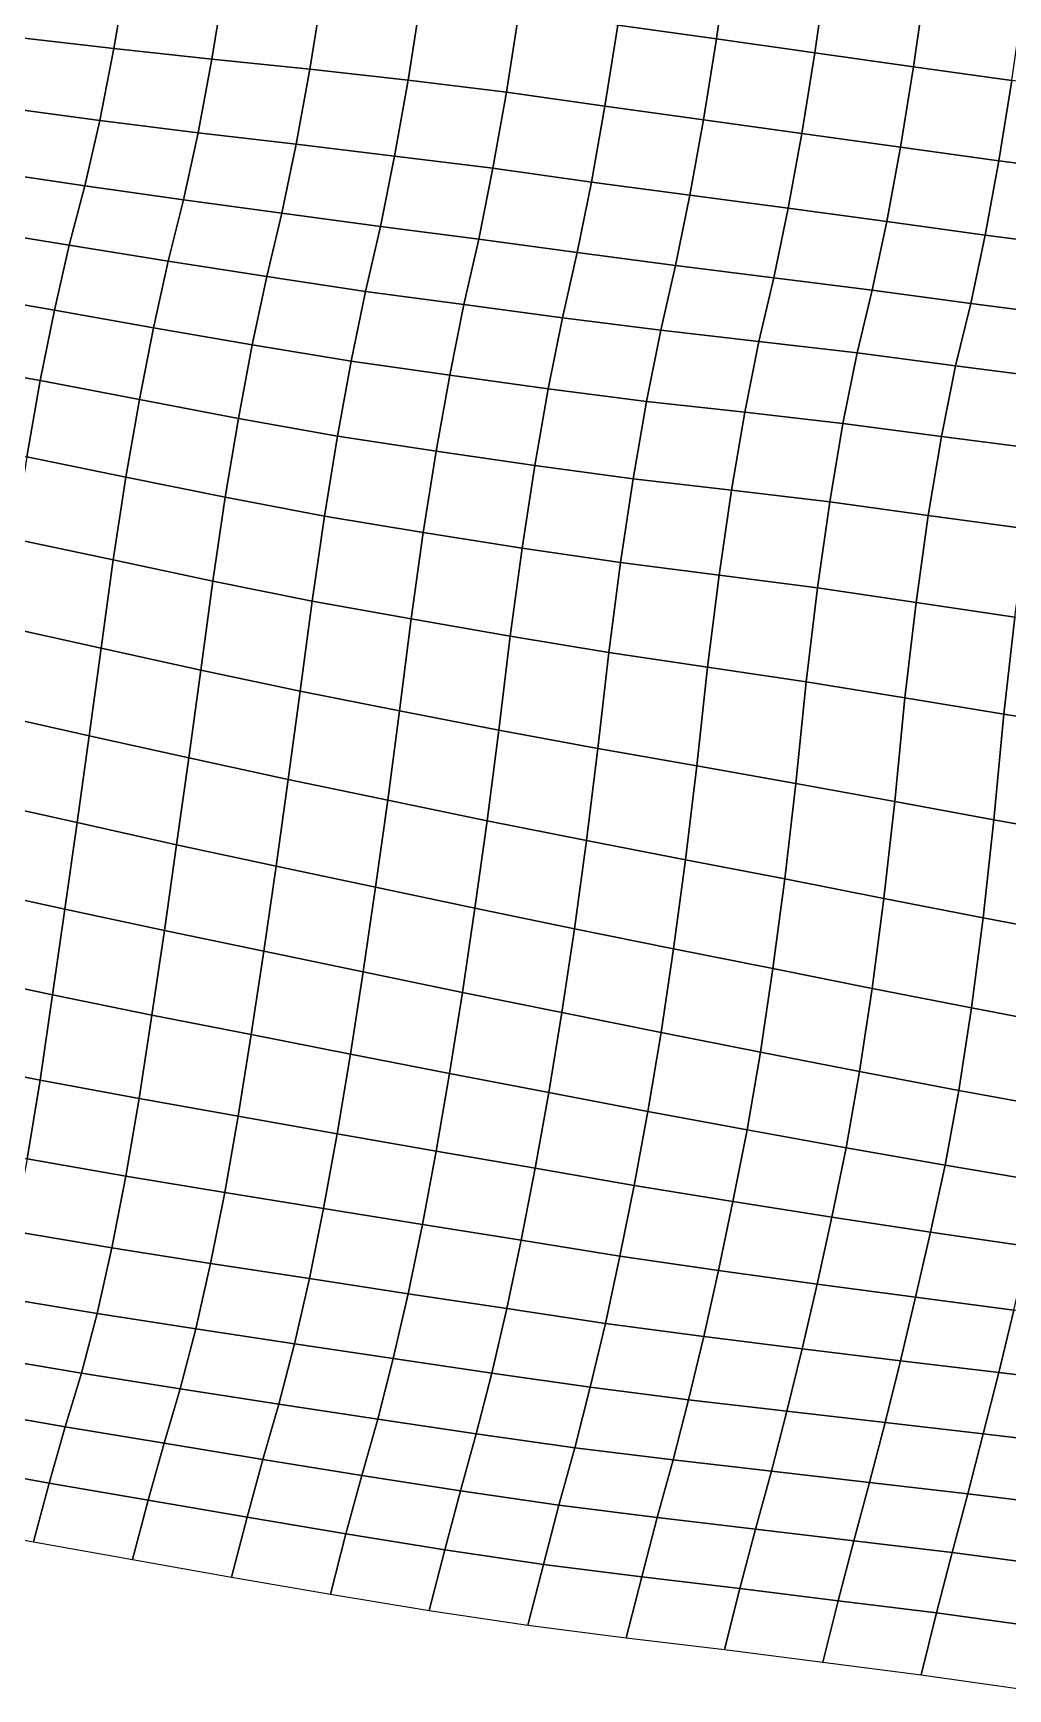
# Model space of a CAD drawing. Header units: metres. Extents: x -7.7 to 4.4, y -0.6 to 4.9.
# Drawn here: x -4.567 to -3.104, y 0.067 to 2.553 of the extents above; entities that cross this region are included whole.
import ezdxf

# ---------------------------------------------------------------- set-up
doc = ezdxf.new("R2010")
doc.units = ezdxf.units.M

msp = doc.modelspace()

# ---------------------------------------------------------------- linework, layer by layer
at = {"layer": 'C1'}
for points in [[(-3.67095, 2.69479, -8.25351), (-3.68932, 2.56514, -8.17292), (-3.54138, 2.54446, -8.16159), (-3.52297, 2.67378, -8.24248)], [(-4.57339, 2.66073, -8.26643), (-4.59375, 2.54701, -8.17153), (-4.44627, 2.52996, -8.15695), (-4.42631, 2.64687, -8.24898)], [(-3.52297, 2.67378, -8.24248), (-3.54138, 2.54446, -8.16159), (-3.39341, 2.52357, -8.15046), (-3.37499, 2.65278, -8.23144)], [(-4.42631, 2.64687, -8.24898), (-4.44627, 2.52996, -8.15695), (-4.29892, 2.51401, -8.14138), (-4.27929, 2.63356, -8.23105)], [(-3.37499, 2.65278, -8.23144), (-3.39341, 2.52357, -8.15046), (-3.24542, 2.50245, -8.13952), (-3.22699, 2.63166, -8.22051)], [(-4.27929, 2.63356, -8.23105), (-4.29892, 2.51401, -8.14138), (-4.15168, 2.49894, -8.12503), (-4.13228, 2.62035, -8.21302)], [(-4.13228, 2.62035, -8.21302), (-4.15168, 2.49894, -8.12503), (-4.00428, 2.48255, -8.10985), (-3.98499, 2.60484, -8.19705)], [(-3.22699, 2.63166, -8.22051), (-3.24542, 2.50245, -8.13952), (-3.09752, 2.4821, -8.1279), (-3.07915, 2.61176, -8.20849)], [(-3.98499, 2.60484, -8.19705), (-4.00428, 2.48255, -8.10985), (-3.85665, 2.4644, -8.09626), (-3.83735, 2.58658, -8.18355)], [(-3.83735, 2.58658, -8.18355), (-3.85665, 2.4644, -8.09626), (-3.70867, 2.44339, -8.08522), (-3.68932, 2.56514, -8.17292)], [(-3.68932, 2.56514, -8.17292), (-3.70867, 2.44339, -8.08522), (-3.56079, 2.42316, -8.0735), (-3.54138, 2.54446, -8.16159)], [(-4.59375, 2.54701, -8.17153), (-4.61522, 2.44219, -8.06866), (-4.46738, 2.42228, -8.05664), (-4.44627, 2.52996, -8.15695)], [(-3.54138, 2.54446, -8.16159), (-3.56079, 2.42316, -8.0735), (-3.41288, 2.4027, -8.06197), (-3.39341, 2.52357, -8.15046)], [(-4.44627, 2.52996, -8.15695), (-4.46738, 2.42228, -8.05664), (-4.3197, 2.4037, -8.04344), (-4.29892, 2.51401, -8.14138)], [(-4.29892, 2.51401, -8.14138), (-4.3197, 2.4037, -8.04344), (-4.17219, 2.38643, -8.02905), (-4.15168, 2.49894, -8.12503)], [(-3.39341, 2.52357, -8.15046), (-3.41288, 2.4027, -8.06197), (-3.26492, 2.38192, -8.05074), (-3.24542, 2.50245, -8.13952)], [(-4.15168, 2.49894, -8.12503), (-4.17219, 2.38643, -8.02905), (-4.02459, 2.3685, -8.01526), (-4.00428, 2.48255, -8.10985)], [(-3.24542, 2.50245, -8.13952), (-3.26492, 2.38192, -8.05074), (-3.11702, 2.36157, -8.03912), (-3.09752, 2.4821, -8.1279)], [(-4.00428, 2.48255, -8.10985), (-4.02459, 2.3685, -8.01526), (-3.87696, 2.35024, -8.00176), (-3.85665, 2.4644, -8.09626)], [(-3.85665, 2.4644, -8.09626), (-3.87696, 2.35024, -8.00176), (-3.72902, 2.32956, -7.99043), (-3.70867, 2.44339, -8.08522)], [(-3.09752, 2.4821, -8.1279), (-3.11702, 2.36157, -8.03912), (-2.96928, 2.34244, -8.02641), (-2.94978, 2.46308, -8.11509)], [(-4.61522, 2.44219, -8.06866), (-4.63778, 2.34605, -7.95799), (-4.48966, 2.32394, -7.94794), (-4.46738, 2.42228, -8.05664)], [(-3.70867, 2.44339, -8.08522), (-3.72902, 2.32956, -7.99043), (-3.58119, 2.30977, -7.97831), (-3.56079, 2.42316, -8.0735)], [(-4.46738, 2.42228, -8.05664), (-4.48966, 2.32394, -7.94794), (-4.34166, 2.30272, -7.93711), (-4.3197, 2.4037, -8.04344)], [(-3.56079, 2.42316, -8.0735), (-3.58119, 2.30977, -7.97831), (-3.43339, 2.29019, -7.966), (-3.41288, 2.4027, -8.06197)], [(-4.3197, 2.4037, -8.04344), (-4.34166, 2.30272, -7.93711), (-4.1938, 2.2827, -7.92519), (-4.17219, 2.38643, -8.02905)], [(-3.41288, 2.4027, -8.06197), (-3.43339, 2.29019, -7.966), (-3.28553, 2.27017, -7.95408), (-3.26492, 2.38192, -8.05074)], [(-4.17219, 2.38643, -8.02905), (-4.1938, 2.2827, -7.92519), (-4.04597, 2.26291, -7.91307), (-4.02459, 2.3685, -8.01526)], [(-4.02459, 2.3685, -8.01526), (-4.04597, 2.26291, -7.91307), (-3.89826, 2.2441, -7.90007), (-3.87696, 2.35024, -8.00176)], [(-3.26492, 2.38192, -8.05074), (-3.28553, 2.27017, -7.95408), (-3.13764, 2.24994, -7.94236), (-3.11702, 2.36157, -8.03912)], [(-4.63778, 2.34605, -7.95799), (-4.66144, 2.25869, -7.83944), (-4.51311, 2.23494, -7.83087), (-4.48966, 2.32394, -7.94794)], [(-3.87696, 2.35024, -8.00176), (-3.89826, 2.2441, -7.90007), (-3.75035, 2.22364, -7.88854), (-3.72902, 2.32956, -7.99043)], [(-3.11702, 2.36157, -8.03912), (-3.13764, 2.24994, -7.94236), (-2.9899, 2.2308, -7.92965), (-2.96928, 2.34244, -8.02641)], [(-4.48966, 2.32394, -7.94794), (-4.51311, 2.23494, -7.83087), (-4.36475, 2.21086, -7.8226), (-4.34166, 2.30272, -7.93711)], [(-3.72902, 2.32956, -7.99043), (-3.75035, 2.22364, -7.88854), (-3.6026, 2.2045, -7.87583), (-3.58119, 2.30977, -7.97831)], [(-4.34166, 2.30272, -7.93711), (-4.36475, 2.21086, -7.8226), (-4.21649, 2.18766, -7.81354), (-4.1938, 2.2827, -7.92519)], [(-3.58119, 2.30977, -7.97831), (-3.6026, 2.2045, -7.87583), (-3.45494, 2.18603, -7.86253), (-3.43339, 2.29019, -7.966)], [(-3.43339, 2.29019, -7.966), (-3.45494, 2.18603, -7.86253), (-3.30723, 2.16722, -7.84953), (-3.28553, 2.27017, -7.95408)], [(-4.1938, 2.2827, -7.92519), (-4.21649, 2.18766, -7.81354), (-4.06837, 2.16555, -7.80349), (-4.04597, 2.26291, -7.91307)], [(-4.04597, 2.26291, -7.91307), (-4.06837, 2.16555, -7.80349), (-3.92056, 2.14587, -7.79127), (-3.89826, 2.2441, -7.90007)], [(-3.28553, 2.27017, -7.95408), (-3.30723, 2.16722, -7.84953), (-3.15939, 2.14731, -7.83751), (-3.13764, 2.24994, -7.94236)], [(-4.66144, 2.25869, -7.83944), (-4.68402, 2.16277, -7.72857), (-4.53551, 2.13748, -7.72139), (-4.51311, 2.23494, -7.83087)], [(-3.89826, 2.2441, -7.90007), (-3.92056, 2.14587, -7.79127), (-3.77269, 2.12574, -7.77945), (-3.75035, 2.22364, -7.88854)], [(-3.13764, 2.24994, -7.94236), (-3.15939, 2.14731, -7.83751), (-3.01166, 2.12829, -7.8247), (-2.9899, 2.2308, -7.92965)], [(-4.51311, 2.23494, -7.83087), (-4.53551, 2.13748, -7.72139), (-4.38684, 2.11098, -7.71528), (-4.36475, 2.21086, -7.8226)], [(-3.75035, 2.22364, -7.88854), (-3.77269, 2.12574, -7.77945), (-3.62501, 2.10715, -7.76625), (-3.6026, 2.2045, -7.87583)], [(-4.36475, 2.21086, -7.8226), (-4.38684, 2.11098, -7.71528), (-4.23824, 2.08503, -7.70869), (-4.21649, 2.18766, -7.81354)], [(-3.6026, 2.2045, -7.87583), (-3.62501, 2.10715, -7.76625), (-3.47755, 2.09032, -7.75147), (-3.45494, 2.18603, -7.86253)], [(-4.21649, 2.18766, -7.81354), (-4.23824, 2.08503, -7.70869), (-4.08983, 2.06062, -7.70071), (-4.06837, 2.16555, -7.80349)], [(-4.06837, 2.16555, -7.80349), (-4.08983, 2.06062, -7.70071), (-3.94188, 2.03984, -7.68948), (-3.92056, 2.14587, -7.79127)], [(-3.45494, 2.18603, -7.86253), (-3.47755, 2.09032, -7.75147), (-3.33004, 2.07305, -7.73709), (-3.30723, 2.16722, -7.84953)], [(-3.30723, 2.16722, -7.84953), (-3.33004, 2.07305, -7.73709), (-3.18228, 2.05381, -7.72448), (-3.15939, 2.14731, -7.83751)], [(-4.68402, 2.16277, -7.72857), (-4.70554, 2.05827, -7.6254), (-4.55684, 2.03156, -7.6195), (-4.53551, 2.13748, -7.72139)], [(-3.92056, 2.14587, -7.79127), (-3.94188, 2.03984, -7.68948), (-3.79394, 2.01916, -7.67815), (-3.77269, 2.12574, -7.77945)], [(-3.15939, 2.14731, -7.83751), (-3.18228, 2.05381, -7.72448), (-3.03456, 2.03489, -7.71157), (-3.01166, 2.12829, -7.8247)], [(-4.53551, 2.13748, -7.72139), (-4.55684, 2.03156, -7.6195), (-4.40791, 2.00297, -7.61527), (-4.38684, 2.11098, -7.71528)], [(-3.77269, 2.12574, -7.77945), (-3.79394, 2.01916, -7.67815), (-3.64623, 2.00035, -7.66515), (-3.62501, 2.10715, -7.76625)], [(-4.38684, 2.11098, -7.71528), (-4.40791, 2.00297, -7.61527), (-4.25901, 1.97461, -7.61084), (-4.23824, 2.08503, -7.70869)], [(-3.62501, 2.10715, -7.76625), (-3.64623, 2.00035, -7.66515), (-3.49883, 1.98396, -7.64997), (-3.47755, 2.09032, -7.75147)], [(-3.47755, 2.09032, -7.75147), (-3.49883, 1.98396, -7.64997), (-3.35137, 1.96713, -7.63519), (-3.33004, 2.07305, -7.73709)], [(-4.23824, 2.08503, -7.70869), (-4.25901, 1.97461, -7.61084), (-4.11036, 1.94822, -7.60464), (-4.08983, 2.06062, -7.70071)], [(-3.33004, 2.07305, -7.73709), (-3.35137, 1.96713, -7.63519), (-3.2036, 1.94777, -7.62268), (-3.18228, 2.05381, -7.72448)], [(-4.70554, 2.05827, -7.6254), (-4.72599, 1.94532, -7.52982), (-4.5771, 1.91707, -7.5253), (-4.55684, 2.03156, -7.6195)], [(-4.08983, 2.06062, -7.70071), (-4.11036, 1.94822, -7.60464), (-3.96218, 1.92567, -7.59499), (-3.94188, 2.03984, -7.68948)], [(-3.94188, 2.03984, -7.68948), (-3.96218, 1.92567, -7.59499), (-3.81411, 1.9039, -7.58464), (-3.79394, 2.01916, -7.67815)], [(-3.18228, 2.05381, -7.72448), (-3.2036, 1.94777, -7.62268), (-3.05582, 1.92842, -7.61017), (-3.03456, 2.03489, -7.71157)], [(-4.55684, 2.03156, -7.6195), (-4.5771, 1.91707, -7.5253), (-4.42795, 1.88672, -7.52264), (-4.40791, 2.00297, -7.61527)], [(-3.79394, 2.01916, -7.67815), (-3.81411, 1.9039, -7.58464), (-3.66628, 1.8841, -7.57253), (-3.64623, 2.00035, -7.66515)], [(-4.40791, 2.00297, -7.61527), (-4.42795, 1.88672, -7.52264), (-4.27881, 1.85638, -7.51999), (-4.25901, 1.97461, -7.61084)], [(-3.64623, 2.00035, -7.66515), (-3.66628, 1.8841, -7.57253), (-3.51878, 1.86694, -7.55804), (-3.49883, 1.98396, -7.64997)], [(-4.25901, 1.97461, -7.61084), (-4.27881, 1.85638, -7.51999), (-4.12993, 1.82823, -7.51537), (-4.11036, 1.94822, -7.60464)], [(-3.49883, 1.98396, -7.64997), (-3.51878, 1.86694, -7.55804), (-3.37124, 1.84945, -7.54385), (-3.35137, 1.96713, -7.63519)], [(-3.35137, 1.96713, -7.63519), (-3.37124, 1.84945, -7.54385), (-3.22335, 1.82922, -7.53213), (-3.2036, 1.94777, -7.62268)], [(-4.11036, 1.94822, -7.60464), (-4.12993, 1.82823, -7.51537), (-3.9815, 1.8036, -7.50759), (-3.96218, 1.92567, -7.59499)], [(-3.2036, 1.94777, -7.62268), (-3.22335, 1.82922, -7.53213), (-3.07545, 1.80887, -7.52051), (-3.05582, 1.92842, -7.61017)], [(-4.5771, 1.91707, -7.5253), (-4.59629, 1.79401, -7.43879), (-4.44698, 1.76234, -7.43732), (-4.42795, 1.88672, -7.52264)], [(-3.96218, 1.92567, -7.59499), (-3.9815, 1.8036, -7.50759), (-3.8332, 1.78007, -7.49882), (-3.81411, 1.9039, -7.58464)], [(-3.81411, 1.9039, -7.58464), (-3.8332, 1.78007, -7.49882), (-3.68515, 1.75852, -7.48828), (-3.66628, 1.8841, -7.57253)], [(-4.42795, 1.88672, -7.52264), (-4.44698, 1.76234, -7.43732), (-4.29764, 1.73046, -7.43605), (-4.27881, 1.85638, -7.51999)], [(-3.66628, 1.8841, -7.57253), (-3.68515, 1.75852, -7.48828), (-3.53742, 1.73949, -7.47548), (-3.51878, 1.86694, -7.55804)], [(-3.51878, 1.86694, -7.55804), (-3.53742, 1.73949, -7.47548), (-3.38964, 1.72013, -7.46296), (-3.37124, 1.84945, -7.54385)], [(-4.27881, 1.85638, -7.51999), (-4.29764, 1.73046, -7.43605), (-4.14855, 1.70056, -7.433), (-4.12993, 1.82823, -7.51537)], [(-3.37124, 1.84945, -7.54385), (-3.38964, 1.72013, -7.46296), (-3.24155, 1.69825, -7.45272), (-3.22335, 1.82922, -7.53213)], [(-4.12993, 1.82823, -7.51537), (-4.14855, 1.70056, -7.433), (-3.99982, 1.67362, -7.42729), (-3.9815, 1.8036, -7.50759)], [(-3.22335, 1.82922, -7.53213), (-3.24155, 1.69825, -7.45272), (-3.09345, 1.67626, -7.44258), (-3.07545, 1.80887, -7.52051)], [(-4.59629, 1.79401, -7.43879), (-4.61444, 1.6626, -7.35977), (-4.465, 1.62995, -7.35919), (-4.44698, 1.76234, -7.43732)], [(-3.9815, 1.8036, -7.50759), (-3.99982, 1.67362, -7.42729), (-3.85122, 1.64767, -7.4207), (-3.8332, 1.78007, -7.49882)], [(-3.8332, 1.78007, -7.49882), (-3.85122, 1.64767, -7.4207), (-3.70285, 1.62348, -7.41252), (-3.68515, 1.75852, -7.48828)], [(-4.44698, 1.76234, -7.43732), (-4.465, 1.62995, -7.35919), (-4.31551, 1.59686, -7.359), (-4.29764, 1.73046, -7.43605)], [(-3.68515, 1.75852, -7.48828), (-3.70285, 1.62348, -7.41252), (-3.55474, 1.60149, -7.40238), (-3.53742, 1.73949, -7.47548)], [(-4.29764, 1.73046, -7.43605), (-4.31551, 1.59686, -7.359), (-4.16621, 1.56531, -7.35744), (-4.14855, 1.70056, -7.433)], [(-3.53742, 1.73949, -7.47548), (-3.55474, 1.60149, -7.40238), (-3.40661, 1.57928, -7.39243), (-3.38964, 1.72013, -7.46296)], [(-3.38964, 1.72013, -7.46296), (-3.40661, 1.57928, -7.39243), (-3.25822, 1.55498, -7.38435), (-3.24155, 1.69825, -7.45272)], [(-4.14855, 1.70056, -7.433), (-4.16621, 1.56531, -7.35744), (-4.01715, 1.53562, -7.35419), (-3.99982, 1.67362, -7.42729)], [(-3.24155, 1.69825, -7.45272), (-3.25822, 1.55498, -7.38435), (-3.10981, 1.53057, -7.37638), (-3.09345, 1.67626, -7.44258)], [(-3.99982, 1.67362, -7.42729), (-4.01715, 1.53562, -7.35419), (-3.86816, 1.5066, -7.35036), (-3.85122, 1.64767, -7.4207)], [(-3.09345, 1.67626, -7.44258), (-3.10981, 1.53057, -7.37638), (-2.96145, 1.50648, -7.36811), (-2.94533, 1.65415, -7.43253)], [(-4.61444, 1.6626, -7.35977), (-4.63264, 1.53163, -7.28036), (-4.48312, 1.49832, -7.28037), (-4.465, 1.62995, -7.35919)], [(-3.85122, 1.64767, -7.4207), (-3.86816, 1.5066, -7.35036), (-3.71936, 1.479, -7.34524), (-3.70285, 1.62348, -7.41252)], [(-4.465, 1.62995, -7.35919), (-4.48312, 1.49832, -7.28037), (-4.33359, 1.4649, -7.28048), (-4.31551, 1.59686, -7.359)], [(-3.70285, 1.62348, -7.41252), (-3.71936, 1.479, -7.34524), (-3.57076, 1.45305, -7.33864), (-3.55474, 1.60149, -7.40238)], [(-4.31551, 1.59686, -7.359), (-4.33359, 1.4649, -7.28048), (-4.18419, 1.43258, -7.2796), (-4.16621, 1.56531, -7.35744)], [(-3.55474, 1.60149, -7.40238), (-3.57076, 1.45305, -7.33864), (-3.42212, 1.42678, -7.33234), (-3.40661, 1.57928, -7.39243)], [(-3.40661, 1.57928, -7.39243), (-3.42212, 1.42678, -7.33234), (-3.27334, 1.3994, -7.32703), (-3.25822, 1.55498, -7.38435)], [(-4.16621, 1.56531, -7.35744), (-4.18419, 1.43258, -7.2796), (-4.03494, 1.40136, -7.27774), (-4.01715, 1.53562, -7.35419)], [(-3.25822, 1.55498, -7.38435), (-3.27334, 1.3994, -7.32703), (-3.12455, 1.37191, -7.32182), (-3.10981, 1.53057, -7.37638)], [(-4.63264, 1.53163, -7.28036), (-4.65087, 1.40088, -7.20075), (-4.50138, 1.36779, -7.20057), (-4.48312, 1.49832, -7.28037)], [(-4.01715, 1.53562, -7.35419), (-4.03494, 1.40136, -7.27774), (-3.88572, 1.37047, -7.27558), (-3.86816, 1.5066, -7.35036)], [(-3.10981, 1.53057, -7.37638), (-3.12455, 1.37191, -7.32182), (-2.97587, 1.3453, -7.31581), (-2.96145, 1.50648, -7.36811)], [(-4.48312, 1.49832, -7.28037), (-4.50138, 1.36779, -7.20057), (-4.35187, 1.33459, -7.20048), (-4.33359, 1.4649, -7.28048)], [(-3.86816, 1.5066, -7.35036), (-3.88572, 1.37047, -7.27558), (-3.73665, 1.34078, -7.27234), (-3.71936, 1.479, -7.34524)], [(-3.71936, 1.479, -7.34524), (-3.73665, 1.34078, -7.27234), (-3.58771, 1.31209, -7.26821), (-3.57076, 1.45305, -7.33864)], [(-4.33359, 1.4649, -7.28048), (-4.35187, 1.33459, -7.20048), (-4.20249, 1.30238, -7.1995), (-4.18419, 1.43258, -7.2796)], [(-3.57076, 1.45305, -7.33864), (-3.58771, 1.31209, -7.26821), (-3.43875, 1.28328, -7.26417), (-3.42212, 1.42678, -7.33234)], [(-4.18419, 1.43258, -7.2796), (-4.20249, 1.30238, -7.1995), (-4.05318, 1.27072, -7.19803), (-4.03494, 1.40136, -7.27774)], [(-3.42212, 1.42678, -7.33234), (-3.43875, 1.28328, -7.26417), (-3.28974, 1.25404, -7.26054), (-3.27334, 1.3994, -7.32703)], [(-4.65087, 1.40088, -7.20075), (-4.66916, 1.27057, -7.12075), (-4.51973, 1.23803, -7.12007), (-4.50138, 1.36779, -7.20057)], [(-4.03494, 1.40136, -7.27774), (-4.05318, 1.27072, -7.19803), (-3.90388, 1.23917, -7.19647), (-3.88572, 1.37047, -7.27558)], [(-3.27334, 1.3994, -7.32703), (-3.28974, 1.25404, -7.26054), (-3.14075, 1.2249, -7.2568), (-3.12455, 1.37191, -7.32182)], [(-4.50138, 1.36779, -7.20057), (-4.51973, 1.23803, -7.12007), (-4.37035, 1.20582, -7.1191), (-4.35187, 1.33459, -7.20048)], [(-3.88572, 1.37047, -7.27558), (-3.90388, 1.23917, -7.19647), (-3.7547, 1.2086, -7.19401), (-3.73665, 1.34078, -7.27234)], [(-3.12455, 1.37191, -7.32182), (-3.14075, 1.2249, -7.2568), (-2.9919, 1.19698, -7.25198), (-2.97587, 1.3453, -7.31581)], [(-4.35187, 1.33459, -7.20048), (-4.37035, 1.20582, -7.1191), (-4.22111, 1.17471, -7.11713), (-4.20249, 1.30238, -7.1995)], [(-3.73665, 1.34078, -7.27234), (-3.7547, 1.2086, -7.19401), (-3.6056, 1.17859, -7.19106), (-3.58771, 1.31209, -7.26821)], [(-4.20249, 1.30238, -7.1995), (-4.22111, 1.17471, -7.11713), (-4.07187, 1.1437, -7.11507), (-4.05318, 1.27072, -7.19803)], [(-3.58771, 1.31209, -7.26821), (-3.6056, 1.17859, -7.19106), (-3.45652, 1.1488, -7.18792), (-3.43875, 1.28328, -7.26417)], [(-4.66916, 1.27057, -7.12075), (-4.68749, 1.1407, -7.04036), (-4.53821, 1.10926, -7.03869), (-4.51973, 1.23803, -7.12007)], [(-4.05318, 1.27072, -7.19803), (-4.07187, 1.1437, -7.11507), (-3.92264, 1.1127, -7.11301), (-3.90388, 1.23917, -7.19647)], [(-3.43875, 1.28328, -7.26417), (-3.45652, 1.1488, -7.18792), (-3.30744, 1.119, -7.18478), (-3.28974, 1.25404, -7.26054)], [(-3.28974, 1.25404, -7.26054), (-3.30744, 1.119, -7.18478), (-3.1584, 1.08954, -7.18133), (-3.14075, 1.2249, -7.2568)], [(-4.51973, 1.23803, -7.12007), (-4.53821, 1.10926, -7.03869), (-4.38905, 1.0788, -7.03614), (-4.37035, 1.20582, -7.1191)], [(-3.90388, 1.23917, -7.19647), (-3.92264, 1.1127, -7.11301), (-3.77352, 1.08258, -7.11017), (-3.7547, 1.2086, -7.19401)], [(-3.14075, 1.2249, -7.2568), (-3.1584, 1.08954, -7.18133), (-3.00952, 1.06139, -7.17671), (-2.9919, 1.19698, -7.25198)], [(-4.37035, 1.20582, -7.1191), (-4.38905, 1.0788, -7.03614), (-4.24004, 1.04956, -7.0325), (-4.22111, 1.17471, -7.11713)], [(-3.7547, 1.2086, -7.19401), (-3.77352, 1.08258, -7.11017), (-3.62442, 1.05257, -7.10722), (-3.6056, 1.17859, -7.19106)], [(-4.22111, 1.17471, -7.11713), (-4.24004, 1.04956, -7.0325), (-4.09104, 1.02043, -7.02876), (-4.07187, 1.1437, -7.11507)], [(-3.6056, 1.17859, -7.19106), (-3.62442, 1.05257, -7.10722), (-3.47539, 1.02321, -7.10368), (-3.45652, 1.1488, -7.18792)], [(-4.07187, 1.1437, -7.11507), (-4.09104, 1.02043, -7.02876), (-3.94203, 0.99118, -7.02512), (-3.92264, 1.1127, -7.11301)], [(-3.45652, 1.1488, -7.18792), (-3.47539, 1.02321, -7.10368), (-3.32641, 0.99419, -7.09984), (-3.30744, 1.119, -7.18478)], [(-4.68749, 1.1407, -7.04036), (-4.70588, 1.01116, -6.95966), (-4.5568, 0.98136, -6.95652), (-4.53821, 1.10926, -7.03869)], [(-3.30744, 1.119, -7.18478), (-3.32641, 0.99419, -7.09984), (-3.17751, 0.96582, -7.09542), (-3.1584, 1.08954, -7.18133)], [(-4.53821, 1.10926, -7.03869), (-4.5568, 0.98136, -6.95652), (-4.40795, 0.95344, -6.9517), (-4.38905, 1.0788, -7.03614)], [(-3.92264, 1.1127, -7.11301), (-3.94203, 0.99118, -7.02512), (-3.7931, 0.9626, -7.0209), (-3.77352, 1.08258, -7.11017)], [(-4.38905, 1.0788, -7.03614), (-4.40795, 0.95344, -6.9517), (-4.25928, 0.92694, -6.9456), (-4.24004, 1.04956, -7.0325)], [(-3.77352, 1.08258, -7.11017), (-3.7931, 0.9626, -7.0209), (-3.64418, 0.93412, -7.01657), (-3.62442, 1.05257, -7.10722)], [(-3.1584, 1.08954, -7.18133), (-3.17751, 0.96582, -7.09542), (-3.02874, 0.93855, -7.09), (-3.00952, 1.06139, -7.17671)], [(-4.24004, 1.04956, -7.0325), (-4.25928, 0.92694, -6.9456), (-4.11066, 0.90077, -6.9392), (-4.09104, 1.02043, -7.02876)], [(-3.62442, 1.05257, -7.10722), (-3.64418, 0.93412, -7.01657), (-3.49538, 0.90652, -7.01145), (-3.47539, 1.02321, -7.10368)], [(-4.09104, 1.02043, -7.02876), (-4.11066, 0.90077, -6.9392), (-3.96203, 0.8746, -6.9328), (-3.94203, 0.99118, -7.02512)], [(-3.47539, 1.02321, -7.10368), (-3.49538, 0.90652, -7.01145), (-3.34667, 0.8797, -7.00564), (-3.32641, 0.99419, -7.09984)], [(-4.70588, 1.01116, -6.95966), (-4.72552, 0.89172, -6.8699), (-4.57659, 0.86314, -6.86567), (-4.5568, 0.98136, -6.95652)], [(-4.5568, 0.98136, -6.95652), (-4.57659, 0.86314, -6.86567), (-4.42795, 0.83686, -6.85937), (-4.40795, 0.95344, -6.9517)], [(-3.94203, 0.99118, -7.02512), (-3.96203, 0.8746, -6.9328), (-3.81346, 0.84887, -6.926), (-3.7931, 0.9626, -7.0209)], [(-3.32641, 0.99419, -7.09984), (-3.34667, 0.8797, -7.00564), (-3.19806, 0.85364, -6.99915), (-3.17751, 0.96582, -7.09542)], [(-4.40795, 0.95344, -6.9517), (-4.42795, 0.83686, -6.85937), (-4.27954, 0.81245, -6.85139), (-4.25928, 0.92694, -6.9456)], [(-3.7931, 0.9626, -7.0209), (-3.81346, 0.84887, -6.926), (-3.66487, 0.82304, -6.91931), (-3.64418, 0.93412, -7.01657)], [(-3.17751, 0.96582, -7.09542), (-3.19806, 0.85364, -6.99915), (-3.04957, 0.82857, -6.99176), (-3.02874, 0.93855, -7.09)], [(-4.25928, 0.92694, -6.9456), (-4.27954, 0.81245, -6.85139), (-4.13118, 0.78837, -6.84312), (-4.11066, 0.90077, -6.9392)], [(-3.64418, 0.93412, -7.01657), (-3.66487, 0.82304, -6.91931), (-3.51649, 0.79884, -6.91114), (-3.49538, 0.90652, -7.01145)], [(-4.11066, 0.90077, -6.9392), (-4.13118, 0.78837, -6.84312), (-3.98283, 0.7644, -6.83475), (-3.96203, 0.8746, -6.9328)], [(-3.49538, 0.90652, -7.01145), (-3.51649, 0.79884, -6.91114), (-3.36824, 0.77564, -6.90208), (-3.34667, 0.8797, -7.00564)], [(-3.96203, 0.8746, -6.9328), (-3.98283, 0.7644, -6.83475), (-3.83452, 0.74076, -6.82609), (-3.81346, 0.84887, -6.926)], [(-3.34667, 0.8797, -7.00564), (-3.36824, 0.77564, -6.90208), (-3.22006, 0.7531, -6.89242), (-3.19806, 0.85364, -6.99915)], [(-4.57659, 0.86314, -6.86567), (-4.59758, 0.75447, -6.76625), (-4.44908, 0.72929, -6.75896), (-4.42795, 0.83686, -6.85937)], [(-3.81346, 0.84887, -6.926), (-3.83452, 0.74076, -6.82609), (-3.68619, 0.717, -6.81752), (-3.66487, 0.82304, -6.91931)], [(-3.19806, 0.85364, -6.99915), (-3.22006, 0.7531, -6.89242), (-3.07199, 0.73133, -6.88208), (-3.04957, 0.82857, -6.99176)], [(-4.42795, 0.83686, -6.85937), (-4.44908, 0.72929, -6.75896), (-4.30082, 0.70609, -6.7499), (-4.27954, 0.81245, -6.85139)], [(-3.66487, 0.82304, -6.91931), (-3.68619, 0.717, -6.81752), (-3.53814, 0.69545, -6.80698), (-3.51649, 0.79884, -6.91114)], [(-4.27954, 0.81245, -6.85139), (-4.30082, 0.70609, -6.7499), (-4.15261, 0.68322, -6.74054), (-4.13118, 0.78837, -6.84312)], [(-3.51649, 0.79884, -6.91114), (-3.53814, 0.69545, -6.80698), (-3.39023, 0.67499, -6.79545), (-3.36824, 0.77564, -6.90208)], [(-4.13118, 0.78837, -6.84312), (-4.15261, 0.68322, -6.74054), (-4.00442, 0.66056, -6.73099), (-3.98283, 0.7644, -6.83475)], [(-3.36824, 0.77564, -6.90208), (-3.39023, 0.67499, -6.79545), (-3.2424, 0.6552, -6.78334), (-3.22006, 0.7531, -6.89242)], [(-4.59758, 0.75447, -6.76625), (-4.6198, 0.65558, -6.65804), (-4.47133, 0.63073, -6.65046), (-4.44908, 0.72929, -6.75896)], [(-3.98283, 0.7644, -6.83475), (-4.00442, 0.66056, -6.73099), (-3.85626, 0.63813, -6.72124), (-3.83452, 0.74076, -6.82609)], [(-3.22006, 0.7531, -6.89242), (-3.2424, 0.6552, -6.78334), (-3.09464, 0.63595, -6.77072), (-3.07199, 0.73133, -6.88208)], [(-4.44908, 0.72929, -6.75896), (-4.47133, 0.63073, -6.65046), (-4.32312, 0.60786, -6.64111), (-4.30082, 0.70609, -6.7499)], [(-3.83452, 0.74076, -6.82609), (-3.85626, 0.63813, -6.72124), (-3.70815, 0.61603, -6.71119), (-3.68619, 0.717, -6.81752)], [(-4.30082, 0.70609, -6.7499), (-4.32312, 0.60786, -6.64111), (-4.17496, 0.58542, -6.63135), (-4.15261, 0.68322, -6.74054)], [(-3.68619, 0.717, -6.81752), (-3.70815, 0.61603, -6.71119), (-3.56033, 0.59634, -6.69897), (-3.53814, 0.69545, -6.80698)], [(-4.15261, 0.68322, -6.74054), (-4.17496, 0.58542, -6.63135), (-4.02682, 0.5631, -6.62151), (-4.00442, 0.66056, -6.73099)], [(-3.53814, 0.69545, -6.80698), (-3.56033, 0.59634, -6.69897), (-3.41267, 0.57786, -6.68567), (-3.39023, 0.67499, -6.79545)], [(-3.39023, 0.67499, -6.79545), (-3.41267, 0.57786, -6.68567), (-3.26507, 0.55993, -6.67188), (-3.2424, 0.6552, -6.78334)], [(-4.6198, 0.65558, -6.65804), (-4.6432, 0.56625, -6.54126), (-4.49472, 0.54118, -6.53388), (-4.47133, 0.63073, -6.65046)], [(-4.00442, 0.66056, -6.73099), (-4.02682, 0.5631, -6.62151), (-3.87874, 0.54133, -6.61116), (-3.85626, 0.63813, -6.72124)], [(-3.2424, 0.6552, -6.78334), (-3.26507, 0.55993, -6.67188), (-3.1175, 0.54222, -6.65789), (-3.09464, 0.63595, -6.77072)], [(-4.47133, 0.63073, -6.65046), (-4.49472, 0.54118, -6.53388), (-4.34645, 0.51787, -6.52492), (-4.32312, 0.60786, -6.64111)], [(-3.85626, 0.63813, -6.72124), (-3.87874, 0.54133, -6.61116), (-3.73072, 0.51999, -6.60043), (-3.70815, 0.61603, -6.71119)], [(-3.09464, 0.63595, -6.77072), (-3.1175, 0.54222, -6.65789), (-2.96997, 0.52484, -6.6436), (-2.94702, 0.6178, -6.75713)], [(-4.32312, 0.60786, -6.64111), (-4.34645, 0.51787, -6.52492), (-4.1982, 0.49477, -6.51576), (-4.17496, 0.58542, -6.63135)], [(-3.70815, 0.61603, -6.71119), (-3.73072, 0.51999, -6.60043), (-3.58304, 0.5014, -6.58722), (-3.56033, 0.59634, -6.69897)], [(-4.17496, 0.58542, -6.63135), (-4.1982, 0.49477, -6.51576), (-4.05002, 0.47212, -6.5062), (-4.02682, 0.5631, -6.62151)], [(-3.56033, 0.59634, -6.69897), (-3.58304, 0.5014, -6.58722), (-3.43554, 0.48424, -6.57274), (-3.41267, 0.57786, -6.68567)], [(-3.41267, 0.57786, -6.68567), (-3.43554, 0.48424, -6.57274), (-3.28807, 0.4673, -6.55806), (-3.26507, 0.55993, -6.67188)], [(-4.6432, 0.56625, -6.54126), (-4.66782, 0.48658, -6.41581), (-4.51921, 0.46052, -6.40931), (-4.49472, 0.54118, -6.53388)], [(-4.02682, 0.5631, -6.62151), (-4.05002, 0.47212, -6.5062), (-3.9019, 0.45002, -6.49616), (-3.87874, 0.54133, -6.61116)], [(-3.26507, 0.55993, -6.67188), (-3.28807, 0.4673, -6.55806), (-3.14059, 0.45036, -6.54338), (-3.1175, 0.54222, -6.65789)], [(-4.49472, 0.54118, -6.53388), (-4.51921, 0.46052, -6.40931), (-4.37078, 0.43589, -6.40153), (-4.34645, 0.51787, -6.52492)], [(-3.87874, 0.54133, -6.61116), (-3.9019, 0.45002, -6.49616), (-3.75392, 0.42901, -6.48512), (-3.73072, 0.51999, -6.60043)], [(-3.1175, 0.54222, -6.65789), (-3.14059, 0.45036, -6.54338), (-2.99305, 0.43288, -6.52919), (-2.96997, 0.52484, -6.6436)], [(-4.34645, 0.51787, -6.52492), (-4.37078, 0.43589, -6.40153), (-4.22236, 0.41137, -6.39365), (-4.1982, 0.49477, -6.51576)], [(-3.73072, 0.51999, -6.60043), (-3.75392, 0.42901, -6.48512), (-3.6063, 0.41086, -6.47153), (-3.58304, 0.5014, -6.58722)], [(-3.58304, 0.5014, -6.58722), (-3.6063, 0.41086, -6.47153), (-3.45884, 0.39403, -6.45675), (-3.43554, 0.48424, -6.57274)], [(-4.66782, 0.48658, -6.41581), (-4.69195, 0.40296, -6.2939), (-4.54324, 0.37613, -6.28809), (-4.51921, 0.46052, -6.40931)], [(-4.1982, 0.49477, -6.51576), (-4.22236, 0.41137, -6.39365), (-4.074, 0.3874, -6.38528), (-4.05002, 0.47212, -6.5062)], [(-3.43554, 0.48424, -6.57274), (-3.45884, 0.39403, -6.45675), (-3.31137, 0.37709, -6.44207), (-3.28807, 0.4673, -6.55806)], [(-4.51921, 0.46052, -6.40931), (-4.54324, 0.37613, -6.28809), (-4.39467, 0.35041, -6.2813), (-4.37078, 0.43589, -6.40153)], [(-4.05002, 0.47212, -6.5062), (-4.074, 0.3874, -6.38528), (-3.92578, 0.36442, -6.37603), (-3.9019, 0.45002, -6.49616)], [(-3.9019, 0.45002, -6.49616), (-3.92578, 0.36442, -6.37603), (-3.77774, 0.34298, -6.36539), (-3.75392, 0.42901, -6.48512)], [(-3.28807, 0.4673, -6.55806), (-3.31137, 0.37709, -6.44207), (-3.16391, 0.36026, -6.42729), (-3.14059, 0.45036, -6.54338)], [(-3.14059, 0.45036, -6.54338), (-3.16391, 0.36026, -6.42729), (-3.01628, 0.34211, -6.41369), (-2.99305, 0.43288, -6.52919)], [(-4.37078, 0.43589, -6.40153), (-4.39467, 0.35041, -6.2813), (-4.24611, 0.32479, -6.27441), (-4.22236, 0.41137, -6.39365)], [(-3.75392, 0.42901, -6.48512), (-3.77774, 0.34298, -6.36539), (-3.63008, 0.3245, -6.35209), (-3.6063, 0.41086, -6.47153)], [(-4.69195, 0.40296, -6.2939), (-4.71559, 0.3155, -6.17545), (-4.5668, 0.28801, -6.17023), (-4.54324, 0.37613, -6.28809)], [(-4.22236, 0.41137, -6.39365), (-4.24611, 0.32479, -6.27441), (-4.09763, 0.29983, -6.26693), (-4.074, 0.3874, -6.38528)], [(-3.6063, 0.41086, -6.47153), (-3.63008, 0.3245, -6.35209), (-3.48256, 0.30723, -6.3377), (-3.45884, 0.39403, -6.45675)], [(-4.54324, 0.37613, -6.28809), (-4.5668, 0.28801, -6.17023), (-4.41813, 0.26151, -6.16413), (-4.39467, 0.35041, -6.2813)], [(-4.074, 0.3874, -6.38528), (-4.09763, 0.29983, -6.26693), (-3.9493, 0.27597, -6.25846), (-3.92578, 0.36442, -6.37603)], [(-3.45884, 0.39403, -6.45675), (-3.48256, 0.30723, -6.3377), (-3.33499, 0.28952, -6.32371), (-3.31137, 0.37709, -6.44207)], [(-3.31137, 0.37709, -6.44207), (-3.33499, 0.28952, -6.32371), (-3.18743, 0.27181, -6.30972), (-3.16391, 0.36026, -6.42729)], [(-4.39467, 0.35041, -6.2813), (-4.41813, 0.26151, -6.16413), (-4.26946, 0.23501, -6.15802), (-4.24611, 0.32479, -6.27441)], [(-3.92578, 0.36442, -6.37603), (-3.9493, 0.27597, -6.25846), (-3.80122, 0.25419, -6.24811), (-3.77774, 0.34298, -6.36539)], [(-3.16391, 0.36026, -6.42729), (-3.18743, 0.27181, -6.30972), (-3.03965, 0.25245, -6.29721), (-3.01628, 0.34211, -6.41369)], [(-4.24611, 0.32479, -6.27441), (-4.26946, 0.23501, -6.15802), (-4.12088, 0.20918, -6.15133), (-4.09763, 0.29983, -6.26693)], [(-3.77774, 0.34298, -6.36539), (-3.80122, 0.25419, -6.24811), (-3.65353, 0.23549, -6.23501), (-3.63008, 0.3245, -6.35209)], [(-3.63008, 0.3245, -6.35209), (-3.65353, 0.23549, -6.23501), (-3.50597, 0.21789, -6.22092), (-3.48256, 0.30723, -6.3377)], [(-4.09763, 0.29983, -6.26693), (-4.12088, 0.20918, -6.15133), (-3.97247, 0.18477, -6.14335), (-3.9493, 0.27597, -6.25846)], [(-3.48256, 0.30723, -6.3377), (-3.50597, 0.21789, -6.22092), (-3.35832, 0.19953, -6.20752), (-3.33499, 0.28952, -6.32371)], [(-3.9493, 0.27597, -6.25846), (-3.97247, 0.18477, -6.14335), (-3.82438, 0.16288, -6.13311), (-3.80122, 0.25419, -6.24811)], [(-3.33499, 0.28952, -6.32371), (-3.35832, 0.19953, -6.20752), (-3.21068, 0.18127, -6.19403), (-3.18743, 0.27181, -6.30972)], [(-3.80122, 0.25419, -6.24811), (-3.82438, 0.16288, -6.13311), (-3.67666, 0.14396, -6.1202), (-3.65353, 0.23549, -6.23501)], [(-3.18743, 0.27181, -6.30972), (-3.21068, 0.18127, -6.19403), (-3.06277, 0.16081, -6.1825), (-3.03965, 0.25245, -6.29721)], [(-3.65353, 0.23549, -6.23501), (-3.67666, 0.14396, -6.1202), (-3.52908, 0.12614, -6.10631), (-3.50597, 0.21789, -6.22092)], [(-3.50597, 0.21789, -6.22092), (-3.52908, 0.12614, -6.10631), (-3.38136, 0.10723, -6.09341), (-3.35832, 0.19953, -6.20752)], [(-3.35832, 0.19953, -6.20752), (-3.38136, 0.10723, -6.09341), (-3.23365, 0.08842, -6.0804), (-3.21068, 0.18127, -6.19403)], [(-3.21068, 0.18127, -6.19403), (-3.23365, 0.08842, -6.0804), (-3.08565, 0.0672, -6.06957), (-3.06277, 0.16081, -6.1825)]]:
    msp.add_3dface(points, dxfattribs=at)

doc.saveas('drawing.dxf')
